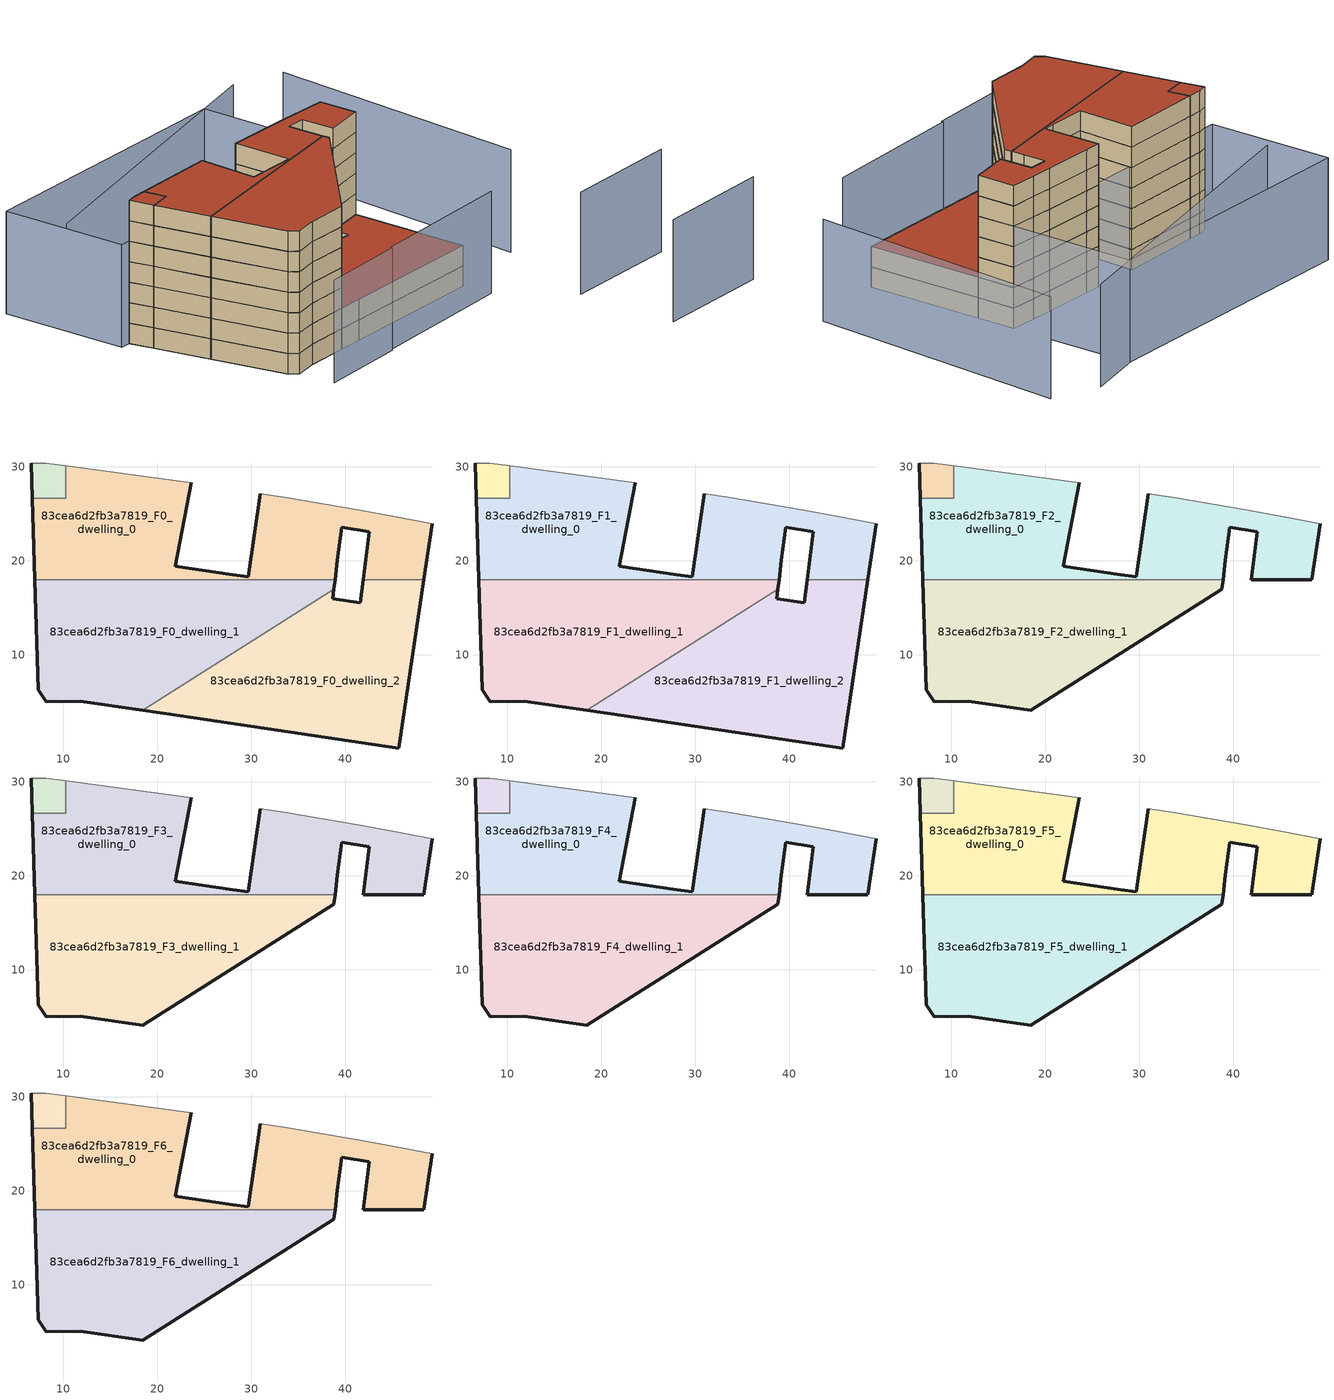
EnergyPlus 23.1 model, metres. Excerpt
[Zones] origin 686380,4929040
83cea6d2fb3a7819_F0_dwelling_0
 floor ground (EU_floor_Construction): 48.38,17.99 49.28,23.95 45.07,24.74 41.63,25.38 33.55,26.73 30.96,27.14 29.68,18.28 28.02,18.52 21.91,19.42 23.63,28.3 10.3,30.1 10.3,26.63 6.72,26.63 7,17.99 38.92,17.99 39.17,20.03 39.66,23.57 42.56,23.1 41.92,17.99 z0
 wall outside (EU_wall_Construction): 23.63,28.3 21.91,19.42 28.02,18.52 29.68,18.28 30.96,27.14 / 49.28,23.95 48.38,17.99 / 41.92,17.99 42.56,23.1 39.66,23.57 39.17,20.03 38.92,17.99 / 7,17.99 6.72,26.63 z0:3
 wall adiabatic (EU_wall_Construction): 30.96,27.14 33.55,26.73 41.63,25.38 45.07,24.74 49.28,23.95 / 10.3,30.1 23.63,28.3 z0:3
 wall to 83cea6d2fb3a7819_F0_dwelling_2 (EU_wall_Construction): 48.38,17.99 41.92,17.99 z0:3
 wall to 83cea6d2fb3a7819_F0_dwelling_1 (EU_wall_Construction): 38.92,17.99 7,17.99 z0:3
 wall to 83cea6d2fb3a7819_F0_circulation (EU_wall_Construction): 6.72,26.63 10.3,26.63 10.3,30.1 z0:3
83cea6d2fb3a7819_F0_dwelling_1
 floor ground (EU_floor_Construction): 38.8,16.96 38.92,17.99 7,17.99 7.38,6.29 8.22,5 11.84,5.05 18.45,4.08 z0
 wall outside (EU_wall_Construction): 38.92,17.99 38.8,16.96 / 18.45,4.08 11.84,5.05 8.22,5 7.38,6.29 7,17.99 z0:3
 wall to 83cea6d2fb3a7819_F0_dwelling_2 (EU_wall_Construction): 38.8,16.96 18.45,4.08 z0:3
83cea6d2fb3a7819_F0_dwelling_2
 floor ground (EU_floor_Construction): 45.7,0.07 48.38,17.99 41.92,17.99 41.62,15.54 38.68,15.95 38.8,16.96 18.45,4.08 22.44,3.49 z0
 wall outside (EU_wall_Construction): 38.8,16.96 38.68,15.95 41.62,15.54 41.92,17.99 / 48.38,17.99 45.7,0.07 22.44,3.49 18.45,4.08 z0:3
83cea6d2fb3a7819_F0_circulation
 floor ground (EU_floor_Construction): 10.3,26.63 10.3,30.1 8.13,30.39 6.6,30.34 6.72,26.63 z0
 wall outside (EU_wall_Construction): 6.72,26.63 6.6,30.34 z0:3
 wall adiabatic (EU_wall_Construction): 6.6,30.34 8.13,30.39 10.3,30.1 z0:3
83cea6d2fb3a7819_F1_dwelling_0
 floor to 83cea6d2fb3a7819_F0_dwelling_0 (EU_floor_Construction): 48.38,17.99 49.28,23.95 45.07,24.74 41.63,25.38 33.55,26.73 30.96,27.14 29.68,18.28 28.02,18.52 21.91,19.42 23.63,28.3 10.3,30.1 10.3,26.63 6.72,26.63 7,17.99 38.92,17.99 39.17,20.03 39.66,23.57 42.56,23.1 41.92,17.99 z3
 wall outside (EU_wall_Construction): 23.63,28.3 21.91,19.42 28.02,18.52 29.68,18.28 30.96,27.14 / 49.28,23.95 48.38,17.99 / 41.92,17.99 42.56,23.1 39.66,23.57 39.17,20.03 38.92,17.99 / 7,17.99 6.72,26.63 z3:6
 wall adiabatic (EU_wall_Construction): 30.96,27.14 33.55,26.73 41.63,25.38 45.07,24.74 49.28,23.95 / 10.3,30.1 23.63,28.3 z3:6
 wall to 83cea6d2fb3a7819_F1_dwelling_2 (EU_wall_Construction): 48.38,17.99 41.92,17.99 z3:6
 wall to 83cea6d2fb3a7819_F1_dwelling_1 (EU_wall_Construction): 38.92,17.99 7,17.99 z3:6
 wall to 83cea6d2fb3a7819_F1_circulation (EU_wall_Construction): 6.72,26.63 10.3,26.63 10.3,30.1 z3:6
83cea6d2fb3a7819_F1_dwelling_1
 floor to 83cea6d2fb3a7819_F0_dwelling_1 (EU_floor_Construction): 38.8,16.96 38.92,17.99 7,17.99 7.38,6.29 8.22,5 11.84,5.05 18.45,4.08 z3
 wall outside (EU_wall_Construction): 38.92,17.99 38.8,16.96 / 18.45,4.08 11.84,5.05 8.22,5 7.38,6.29 7,17.99 z3:6
 wall to 83cea6d2fb3a7819_F1_dwelling_2 (EU_wall_Construction): 38.8,16.96 18.45,4.08 z3:6
83cea6d2fb3a7819_F1_dwelling_2
 floor to 83cea6d2fb3a7819_F0_dwelling_2 (EU_floor_Construction): 45.7,0.07 48.38,17.99 41.92,17.99 41.62,15.54 38.68,15.95 38.8,16.96 18.45,4.08 22.44,3.49 z3
 wall outside (EU_wall_Construction): 38.8,16.96 38.68,15.95 41.62,15.54 41.92,17.99 / 48.38,17.99 45.7,0.07 22.44,3.49 18.45,4.08 z3:6
 roof outside (EU_roof_Construction): 48.38,17.99 45.7,0.07 22.44,3.49 18.45,4.08 38.8,16.96 38.68,15.95 41.62,15.54 41.92,17.99 z6
83cea6d2fb3a7819_F1_circulation
 floor to 83cea6d2fb3a7819_F0_circulation (EU_floor_Construction): 10.3,26.63 10.3,30.1 8.13,30.39 6.6,30.34 6.72,26.63 z3
 wall outside (EU_wall_Construction): 6.72,26.63 6.6,30.34 z3:6
 wall adiabatic (EU_wall_Construction): 6.6,30.34 8.13,30.39 10.3,30.1 z3:6
83cea6d2fb3a7819_F2_dwelling_0
 floor to 83cea6d2fb3a7819_F1_dwelling_0 (EU_floor_Construction): 48.38,17.99 49.28,23.95 45.07,24.74 41.63,25.38 33.55,26.73 30.96,27.14 29.68,18.28 28.02,18.52 21.91,19.42 23.63,28.3 10.3,30.1 10.3,26.63 6.72,26.63 7,17.99 38.92,17.99 39.17,20.03 39.66,23.57 42.56,23.1 41.92,17.99 z6
 wall outside (EU_wall_Construction): 23.63,28.3 21.91,19.42 28.02,18.52 29.68,18.28 30.96,27.14 / 49.28,23.95 48.38,17.99 41.92,17.99 42.56,23.1 39.66,23.57 39.17,20.03 38.92,17.99 / 7,17.99 6.72,26.63 z6:9
 wall adiabatic (EU_wall_Construction): 30.96,27.14 33.55,26.73 41.63,25.38 45.07,24.74 49.28,23.95 / 10.3,30.1 23.63,28.3 z6:9
 wall to 83cea6d2fb3a7819_F2_dwelling_1 (EU_wall_Construction): 38.92,17.99 7,17.99 z6:9
 wall to 83cea6d2fb3a7819_F2_circulation (EU_wall_Construction): 6.72,26.63 10.3,26.63 10.3,30.1 z6:9
83cea6d2fb3a7819_F2_dwelling_1
 floor to 83cea6d2fb3a7819_F1_dwelling_1 (EU_floor_Construction): 38.8,16.96 38.92,17.99 7,17.99 7.38,6.29 8.22,5 11.84,5.05 18.45,4.08 z6
 wall outside (EU_wall_Construction): 38.92,17.99 38.8,16.96 18.45,4.08 11.84,5.05 8.22,5 7.38,6.29 7,17.99 z6:9
83cea6d2fb3a7819_F2_circulation
 floor to 83cea6d2fb3a7819_F1_circulation (EU_floor_Construction): 10.3,26.63 10.3,30.1 8.13,30.39 6.6,30.34 6.72,26.63 z6
 wall outside (EU_wall_Construction): 6.72,26.63 6.6,30.34 z6:9
 wall adiabatic (EU_wall_Construction): 6.6,30.34 8.13,30.39 10.3,30.1 z6:9
83cea6d2fb3a7819_F3_dwelling_0
 floor to 83cea6d2fb3a7819_F2_dwelling_0 (EU_floor_Construction): 48.38,17.99 49.28,23.95 45.07,24.74 41.63,25.38 33.55,26.73 30.96,27.14 29.68,18.28 28.02,18.52 21.91,19.42 23.63,28.3 10.3,30.1 10.3,26.63 6.72,26.63 7,17.99 38.92,17.99 39.17,20.03 39.66,23.57 42.56,23.1 41.92,17.99 z9
 wall outside (EU_wall_Construction): 23.63,28.3 21.91,19.42 28.02,18.52 29.68,18.28 30.96,27.14 / 49.28,23.95 48.38,17.99 41.92,17.99 42.56,23.1 39.66,23.57 39.17,20.03 38.92,17.99 / 7,17.99 6.72,26.63 z9:12
 wall adiabatic (EU_wall_Construction): 30.96,27.14 33.55,26.73 41.63,25.38 45.07,24.74 49.28,23.95 / 10.3,30.1 23.63,28.3 z9:12
 wall to 83cea6d2fb3a7819_F3_dwelling_1 (EU_wall_Construction): 38.92,17.99 7,17.99 z9:12
 wall to 83cea6d2fb3a7819_F3_circulation (EU_wall_Construction): 6.72,26.63 10.3,26.63 10.3,30.1 z9:12
83cea6d2fb3a7819_F3_dwelling_1
 floor to 83cea6d2fb3a7819_F2_dwelling_1 (EU_floor_Construction): 38.8,16.96 38.92,17.99 7,17.99 7.38,6.29 8.22,5 11.84,5.05 18.45,4.08 z9
 wall outside (EU_wall_Construction): 38.92,17.99 38.8,16.96 18.45,4.08 11.84,5.05 8.22,5 7.38,6.29 7,17.99 z9:12
83cea6d2fb3a7819_F3_circulation
 floor to 83cea6d2fb3a7819_F2_circulation (EU_floor_Construction): 10.3,26.63 10.3,30.1 8.13,30.39 6.6,30.34 6.72,26.63 z9
 wall outside (EU_wall_Construction): 6.72,26.63 6.6,30.34 z9:12
 wall adiabatic (EU_wall_Construction): 6.6,30.34 8.13,30.39 10.3,30.1 z9:12
83cea6d2fb3a7819_F4_dwelling_0
 floor to 83cea6d2fb3a7819_F3_dwelling_0 (EU_floor_Construction): 48.38,17.99 49.28,23.95 45.07,24.74 41.63,25.38 33.55,26.73 30.96,27.14 29.68,18.28 28.02,18.52 21.91,19.42 23.63,28.3 10.3,30.1 10.3,26.63 6.72,26.63 7,17.99 38.92,17.99 39.17,20.03 39.66,23.57 42.56,23.1 41.92,17.99 z12
 wall outside (EU_wall_Construction): 23.63,28.3 21.91,19.42 28.02,18.52 29.68,18.28 30.96,27.14 / 49.28,23.95 48.38,17.99 41.92,17.99 42.56,23.1 39.66,23.57 39.17,20.03 38.92,17.99 / 7,17.99 6.72,26.63 z12:15
 wall adiabatic (EU_wall_Construction): 30.96,27.14 33.55,26.73 41.63,25.38 45.07,24.74 49.28,23.95 / 10.3,30.1 23.63,28.3 z12:15
 wall to 83cea6d2fb3a7819_F4_dwelling_1 (EU_wall_Construction): 38.92,17.99 7,17.99 z12:15
 wall to 83cea6d2fb3a7819_F4_circulation (EU_wall_Construction): 6.72,26.63 10.3,26.63 10.3,30.1 z12:15
83cea6d2fb3a7819_F4_dwelling_1
 floor to 83cea6d2fb3a7819_F3_dwelling_1 (EU_floor_Construction): 38.8,16.96 38.92,17.99 7,17.99 7.38,6.29 8.22,5 11.84,5.05 18.45,4.08 z12
 wall outside (EU_wall_Construction): 38.92,17.99 38.8,16.96 18.45,4.08 11.84,5.05 8.22,5 7.38,6.29 7,17.99 z12:15
83cea6d2fb3a7819_F4_circulation
 floor to 83cea6d2fb3a7819_F3_circulation (EU_floor_Construction): 10.3,26.63 10.3,30.1 8.13,30.39 6.6,30.34 6.72,26.63 z12
 wall outside (EU_wall_Construction): 6.72,26.63 6.6,30.34 z12:15
 wall adiabatic (EU_wall_Construction): 6.6,30.34 8.13,30.39 10.3,30.1 z12:15
83cea6d2fb3a7819_F5_dwelling_0
 floor to 83cea6d2fb3a7819_F4_dwelling_0 (EU_floor_Construction): 48.38,17.99 49.28,23.95 45.07,24.74 41.63,25.38 33.55,26.73 30.96,27.14 29.68,18.28 28.02,18.52 21.91,19.42 23.63,28.3 10.3,30.1 10.3,26.63 6.72,26.63 7,17.99 38.92,17.99 39.17,20.03 39.66,23.57 42.56,23.1 41.92,17.99 z15
 wall outside (EU_wall_Construction): 23.63,28.3 21.91,19.42 28.02,18.52 29.68,18.28 30.96,27.14 / 49.28,23.95 48.38,17.99 41.92,17.99 42.56,23.1 39.66,23.57 39.17,20.03 38.92,17.99 / 7,17.99 6.72,26.63 z15:18
 wall adiabatic (EU_wall_Construction): 30.96,27.14 33.55,26.73 41.63,25.38 45.07,24.74 49.28,23.95 / 10.3,30.1 23.63,28.3 z15:18
 wall to 83cea6d2fb3a7819_F5_dwelling_1 (EU_wall_Construction): 38.92,17.99 7,17.99 z15:18
 wall to 83cea6d2fb3a7819_F5_circulation (EU_wall_Construction): 6.72,26.63 10.3,26.63 10.3,30.1 z15:18
83cea6d2fb3a7819_F5_dwelling_1
 floor to 83cea6d2fb3a7819_F4_dwelling_1 (EU_floor_Construction): 38.8,16.96 38.92,17.99 7,17.99 7.38,6.29 8.22,5 11.84,5.05 18.45,4.08 z15
 wall outside (EU_wall_Construction): 38.92,17.99 38.8,16.96 18.45,4.08 11.84,5.05 8.22,5 7.38,6.29 7,17.99 z15:18
83cea6d2fb3a7819_F5_circulation
 floor to 83cea6d2fb3a7819_F4_circulation (EU_floor_Construction): 10.3,26.63 10.3,30.1 8.13,30.39 6.6,30.34 6.72,26.63 z15
 wall outside (EU_wall_Construction): 6.72,26.63 6.6,30.34 z15:18
 wall adiabatic (EU_wall_Construction): 6.6,30.34 8.13,30.39 10.3,30.1 z15:18
83cea6d2fb3a7819_F6_dwelling_0
 floor to 83cea6d2fb3a7819_F5_dwelling_0 (EU_floor_Construction): 48.38,17.99 49.28,23.95 45.07,24.74 41.63,25.38 33.55,26.73 30.96,27.14 29.68,18.28 28.02,18.52 21.91,19.42 23.63,28.3 10.3,30.1 10.3,26.63 6.72,26.63 7,17.99 38.92,17.99 39.17,20.03 39.66,23.57 42.56,23.1 41.92,17.99 z18
 wall outside (EU_wall_Construction): 23.63,28.3 21.91,19.42 28.02,18.52 29.68,18.28 30.96,27.14 / 49.28,23.95 48.38,17.99 41.92,17.99 42.56,23.1 39.66,23.57 39.17,20.03 38.92,17.99 / 7,17.99 6.72,26.63 z18:21
 wall adiabatic (EU_wall_Construction): 30.96,27.14 33.55,26.73 41.63,25.38 45.07,24.74 49.28,23.95 / 10.3,30.1 23.63,28.3 z18:21
 wall to 83cea6d2fb3a7819_F6_dwelling_1 (EU_wall_Construction): 38.92,17.99 7,17.99 z18:21
 wall to 83cea6d2fb3a7819_F6_circulation (EU_wall_Construction): 6.72,26.63 10.3,26.63 10.3,30.1 z18:21
 roof outside (EU_roof_Construction): 49.28,23.95 48.38,17.99 41.92,17.99 42.56,23.1 39.66,23.57 39.17,20.03 38.92,17.99 7,17.99 6.72,26.63 10.3,26.63 10.3,30.1 23.63,28.3 21.91,19.42 28.02,18.52 29.68,18.28 30.96,27.14 33.55,26.73 41.63,25.38 45.07,24.74 z21
83cea6d2fb3a7819_F6_dwelling_1
 floor to 83cea6d2fb3a7819_F5_dwelling_1 (EU_floor_Construction): 38.8,16.96 38.92,17.99 7,17.99 7.38,6.29 8.22,5 11.84,5.05 18.45,4.08 z18
 wall outside (EU_wall_Construction): 38.92,17.99 38.8,16.96 18.45,4.08 11.84,5.05 8.22,5 7.38,6.29 7,17.99 z18:21
 roof outside (EU_roof_Construction): 38.92,17.99 38.8,16.96 18.45,4.08 11.84,5.05 8.22,5 7.38,6.29 7,17.99 z21
83cea6d2fb3a7819_F6_circulation
 floor to 83cea6d2fb3a7819_F5_circulation (EU_floor_Construction): 10.3,26.63 10.3,30.1 8.13,30.39 6.6,30.34 6.72,26.63 z18
 wall outside (EU_wall_Construction): 6.72,26.63 6.6,30.34 z18:21
 wall adiabatic (EU_wall_Construction): 6.6,30.34 8.13,30.39 10.3,30.1 z18:21
 roof outside (EU_roof_Construction): 10.3,30.1 10.3,26.63 6.72,26.63 6.6,30.34 8.13,30.39 z21
shading: 50.74,-15.25 69.04,-17.76 / 21.48,-1.82 45.29,-4.47 / 7.74,-0.59 21.45,-2.12 / 59.26,0.06 68.5,40 / 61.49,43.88 8.07,40.71 / 52.19,43.33 49.28,23.95 / 49.28,23.95 5.03,30.59 / 5.03,30.59 7.94,49.97 / 7.94,49.97 52.19,43.33 z0:15
[Building]
EU S2 Campaign: North Axis=0; Terrain=City; Solar Distribution=FullExterior
[Site:Location]
Bologna: Latitude=44.5; Longitude=11.25; Time Zone=1; Elevation=37
[SizingPeriod:WeatherFileDays]
AnnualSizingPeriod: Begin Month=1; Begin Day of Month=1; End Month=12; End Day of Month=31; Day of Week for Start Day=Monday; Use Weather File Daylight Saving Period=No; Use Weather File Rain and Snow Indicators=No
[MATERIAL]
EU_InternalMass_Material: Roughness=MediumRough; Thickness=0.1; Conductivity=1; Density=1800; Specific Heat=900; Thermal Absorptance=0.9; Solar Absorptance=0.7; Visible Absorptance=0.7
[MATERIAL:NOMASS] Roughness=MediumRough; Thermal Absorptance=0.9; Solar Absorptance=0.7; Visible Absorptance=0.7
Name | Thermal Resistance
EU_wall_NoMass | 0.905828
EU_roof_NoMass | 0.37593
EU_floor_NoMass | 0.67114
[CONSTRUCTION]
EU_wall_Construction: EU_wall_NoMass
EU_roof_Construction: EU_roof_NoMass
EU_floor_Construction: EU_floor_NoMass
EU_InternalMass_Construction: EU_InternalMass_Material
[ZONE] Type=1; Multiplier=1; Ceiling Height=autocalculate; Floor Area=autocalculate; Part of Total Floor Area=Yes
Name | Volume
83cea6d2fb3a7819_F0_dwelling_0 | 907.51
83cea6d2fb3a7819_F1_dwelling_0; 83cea6d2fb3a7819_F2_dwelling_0; 83cea6d2fb3a7819_F3_dwelling_0; 83cea6d2fb3a7819_F4_dwelling_0; 83cea6d2fb3a7819_F5_dwelling_0; 83cea6d2fb3a7819_F6_dwelling_0 | 907.509
83cea6d2fb3a7819_F0_dwelling_1 | 901.1
83cea6d2fb3a7819_F1_dwelling_1; 83cea6d2fb3a7819_F2_dwelling_1; 83cea6d2fb3a7819_F3_dwelling_1; 83cea6d2fb3a7819_F4_dwelling_1; 83cea6d2fb3a7819_F5_dwelling_1; 83cea6d2fb3a7819_F6_dwelling_1 | 901.102
83cea6d2fb3a7819_F0_dwelling_2; 83cea6d2fb3a7819_F1_dwelling_2 | 896.744
83cea6d2fb3a7819_F0_circulation | 40.0005
83cea6d2fb3a7819_F1_circulation; 83cea6d2fb3a7819_F2_circulation; 83cea6d2fb3a7819_F3_circulation; 83cea6d2fb3a7819_F4_circulation; 83cea6d2fb3a7819_F5_circulation; 83cea6d2fb3a7819_F6_circulation | 39.9998
[INTERNALMASS] Construction=EU_InternalMass_Construction
Name | Zone or ZoneList | Surface Area
83cea6d2fb3a7819_F0_dwelling_0_EU_InternalMass | 83cea6d2fb3a7819_F0_dwelling_0 | 302.504
83cea6d2fb3a7819_F0_dwelling_1_EU_InternalMass | 83cea6d2fb3a7819_F0_dwelling_1 | 300.369
83cea6d2fb3a7819_F0_dwelling_2_EU_InternalMass | 83cea6d2fb3a7819_F0_dwelling_2 | 298.921
83cea6d2fb3a7819_F1_dwelling_0_EU_InternalMass | 83cea6d2fb3a7819_F1_dwelling_0 | 302.504
83cea6d2fb3a7819_F1_dwelling_1_EU_InternalMass | 83cea6d2fb3a7819_F1_dwelling_1 | 300.369
83cea6d2fb3a7819_F1_dwelling_2_EU_InternalMass | 83cea6d2fb3a7819_F1_dwelling_2 | 298.921
83cea6d2fb3a7819_F2_dwelling_0_EU_InternalMass | 83cea6d2fb3a7819_F2_dwelling_0 | 415.987
83cea6d2fb3a7819_F2_dwelling_1_EU_InternalMass | 83cea6d2fb3a7819_F2_dwelling_1 | 415.987
83cea6d2fb3a7819_F3_dwelling_0_EU_InternalMass | 83cea6d2fb3a7819_F3_dwelling_0 | 415.987
83cea6d2fb3a7819_F3_dwelling_1_EU_InternalMass | 83cea6d2fb3a7819_F3_dwelling_1 | 415.987
83cea6d2fb3a7819_F4_dwelling_0_EU_InternalMass | 83cea6d2fb3a7819_F4_dwelling_0 | 415.987
83cea6d2fb3a7819_F4_dwelling_1_EU_InternalMass | 83cea6d2fb3a7819_F4_dwelling_1 | 415.987
83cea6d2fb3a7819_F5_dwelling_0_EU_InternalMass | 83cea6d2fb3a7819_F5_dwelling_0 | 415.987
83cea6d2fb3a7819_F5_dwelling_1_EU_InternalMass | 83cea6d2fb3a7819_F5_dwelling_1 | 415.987
83cea6d2fb3a7819_F6_dwelling_0_EU_InternalMass | 83cea6d2fb3a7819_F6_dwelling_0 | 415.987
83cea6d2fb3a7819_F6_dwelling_1_EU_InternalMass | 83cea6d2fb3a7819_F6_dwelling_1 | 415.987
[OTHEREQUIPMENT] Fuel Type=Electricity; Design Level Calculation Method=Watts/Area; Power per Zone Floor Area=1; Fraction Latent=0; Fraction Radiant=0; Fraction Lost=0; Carbon Dioxide Generation Rate=0; EndUse Subcategory=EU_Step8_InternalGains
Name | Zone or ZoneList or Space or SpaceList | Schedule
EU_Step8_InternalGain_83cea6d2fb3a7819_F0_dwelling_0_f000 | 83cea6d2fb3a7819_F0_dwelling_0 | EU_Step8_GainSchedule_83cea6d2fb3a7819_F0_dwelling_0_f000
EU_Step8_InternalGain_83cea6d2fb3a7819_F0_dwelling_1_f000 | 83cea6d2fb3a7819_F0_dwelling_1 | EU_Step8_GainSchedule_83cea6d2fb3a7819_F0_dwelling_1_f000
EU_Step8_InternalGain_83cea6d2fb3a7819_F0_dwelling_2_f000 | 83cea6d2fb3a7819_F0_dwelling_2 | EU_Step8_GainSchedule_83cea6d2fb3a7819_F0_dwelling_2_f000
EU_Step8_InternalGain_83cea6d2fb3a7819_F1_dwelling_0_f000 | 83cea6d2fb3a7819_F1_dwelling_0 | EU_Step8_GainSchedule_83cea6d2fb3a7819_F1_dwelling_0_f000
EU_Step8_InternalGain_83cea6d2fb3a7819_F1_dwelling_1_f000 | 83cea6d2fb3a7819_F1_dwelling_1 | EU_Step8_GainSchedule_83cea6d2fb3a7819_F1_dwelling_1_f000
EU_Step8_InternalGain_83cea6d2fb3a7819_F1_dwelling_2_f000 | 83cea6d2fb3a7819_F1_dwelling_2 | EU_Step8_GainSchedule_83cea6d2fb3a7819_F1_dwelling_2_f000
EU_Step8_InternalGain_83cea6d2fb3a7819_F2_dwelling_0_f000 | 83cea6d2fb3a7819_F2_dwelling_0 | EU_Step8_GainSchedule_83cea6d2fb3a7819_F2_dwelling_0_f000
EU_Step8_InternalGain_83cea6d2fb3a7819_F2_dwelling_1_f000 | 83cea6d2fb3a7819_F2_dwelling_1 | EU_Step8_GainSchedule_83cea6d2fb3a7819_F2_dwelling_1_f000
EU_Step8_InternalGain_83cea6d2fb3a7819_F3_dwelling_0_f000 | 83cea6d2fb3a7819_F3_dwelling_0 | EU_Step8_GainSchedule_83cea6d2fb3a7819_F3_dwelling_0_f000
EU_Step8_InternalGain_83cea6d2fb3a7819_F3_dwelling_1_f000 | 83cea6d2fb3a7819_F3_dwelling_1 | EU_Step8_GainSchedule_83cea6d2fb3a7819_F3_dwelling_1_f000
EU_Step8_InternalGain_83cea6d2fb3a7819_F4_dwelling_0_f000 | 83cea6d2fb3a7819_F4_dwelling_0 | EU_Step8_GainSchedule_83cea6d2fb3a7819_F4_dwelling_0_f000
EU_Step8_InternalGain_83cea6d2fb3a7819_F4_dwelling_1_f000 | 83cea6d2fb3a7819_F4_dwelling_1 | EU_Step8_GainSchedule_83cea6d2fb3a7819_F4_dwelling_1_f000
EU_Step8_InternalGain_83cea6d2fb3a7819_F5_dwelling_0_f000 | 83cea6d2fb3a7819_F5_dwelling_0 | EU_Step8_GainSchedule_83cea6d2fb3a7819_F5_dwelling_0_f000
EU_Step8_InternalGain_83cea6d2fb3a7819_F5_dwelling_1_f000 | 83cea6d2fb3a7819_F5_dwelling_1 | EU_Step8_GainSchedule_83cea6d2fb3a7819_F5_dwelling_1_f000
EU_Step8_InternalGain_83cea6d2fb3a7819_F6_dwelling_0_f000 | 83cea6d2fb3a7819_F6_dwelling_0 | EU_Step8_GainSchedule_83cea6d2fb3a7819_F6_dwelling_0_f000
EU_Step8_InternalGain_83cea6d2fb3a7819_F6_dwelling_1_f000 | 83cea6d2fb3a7819_F6_dwelling_1 | EU_Step8_GainSchedule_83cea6d2fb3a7819_F6_dwelling_1_f000
[ZONEINFILTRATION:DESIGNFLOWRATE] Schedule=EU_AlwaysOn; Design Flow Rate Calculation Method=Flow/Area; Flow Rate per Floor Area=0.0005; Constant Term Coefficient=1; Temperature Term Coefficient=0; Velocity Term Coefficient=0; Velocity Squared Term Coefficient=0
Name | Zone or ZoneList or Space or SpaceList
EU_Circulation_Infiltration_83cea6d2fb3a7819_F0_circulation | 83cea6d2fb3a7819_F0_circulation
EU_Circulation_Infiltration_83cea6d2fb3a7819_F1_circulation | 83cea6d2fb3a7819_F1_circulation
EU_Circulation_Infiltration_83cea6d2fb3a7819_F2_circulation | 83cea6d2fb3a7819_F2_circulation
EU_Circulation_Infiltration_83cea6d2fb3a7819_F3_circulation | 83cea6d2fb3a7819_F3_circulation
EU_Circulation_Infiltration_83cea6d2fb3a7819_F4_circulation | 83cea6d2fb3a7819_F4_circulation
EU_Circulation_Infiltration_83cea6d2fb3a7819_F5_circulation | 83cea6d2fb3a7819_F5_circulation
EU_Circulation_Infiltration_83cea6d2fb3a7819_F6_circulation | 83cea6d2fb3a7819_F6_circulation
[ZONEVENTILATION:DESIGNFLOWRATE] Schedule=EU_AlwaysOn; Design Flow Rate Calculation Method=AirChanges/Hour; Air Changes per Hour=0.73129; Ventilation Type=Natural; Fan Pressure Rise=0; Fan Total Efficiency=1; Constant Term Coefficient=1; Temperature Term Coefficient=0; Velocity Term Coefficient=0; Velocity Squared Term Coefficient=0; Minimum Indoor Temperature=-100; Maximum Indoor Temperature=100; Delta Temperature=-100; Minimum Outdoor Temperature=-100; Maximum Outdoor Temperature=100; Maximum Wind Speed=40
Name | Zone or ZoneList or Space or SpaceList
EU_ConstantAir_83cea6d2fb3a7819_F0_dwelling_0 | 83cea6d2fb3a7819_F0_dwelling_0
EU_ConstantAir_83cea6d2fb3a7819_F0_dwelling_1 | 83cea6d2fb3a7819_F0_dwelling_1
EU_ConstantAir_83cea6d2fb3a7819_F0_dwelling_2 | 83cea6d2fb3a7819_F0_dwelling_2
EU_ConstantAir_83cea6d2fb3a7819_F1_dwelling_0 | 83cea6d2fb3a7819_F1_dwelling_0
EU_ConstantAir_83cea6d2fb3a7819_F1_dwelling_1 | 83cea6d2fb3a7819_F1_dwelling_1
EU_ConstantAir_83cea6d2fb3a7819_F1_dwelling_2 | 83cea6d2fb3a7819_F1_dwelling_2
EU_ConstantAir_83cea6d2fb3a7819_F2_dwelling_0 | 83cea6d2fb3a7819_F2_dwelling_0
EU_ConstantAir_83cea6d2fb3a7819_F2_dwelling_1 | 83cea6d2fb3a7819_F2_dwelling_1
EU_ConstantAir_83cea6d2fb3a7819_F3_dwelling_0 | 83cea6d2fb3a7819_F3_dwelling_0
EU_ConstantAir_83cea6d2fb3a7819_F3_dwelling_1 | 83cea6d2fb3a7819_F3_dwelling_1
EU_ConstantAir_83cea6d2fb3a7819_F4_dwelling_0 | 83cea6d2fb3a7819_F4_dwelling_0
EU_ConstantAir_83cea6d2fb3a7819_F4_dwelling_1 | 83cea6d2fb3a7819_F4_dwelling_1
EU_ConstantAir_83cea6d2fb3a7819_F5_dwelling_0 | 83cea6d2fb3a7819_F5_dwelling_0
EU_ConstantAir_83cea6d2fb3a7819_F5_dwelling_1 | 83cea6d2fb3a7819_F5_dwelling_1
EU_ConstantAir_83cea6d2fb3a7819_F6_dwelling_0 | 83cea6d2fb3a7819_F6_dwelling_0
EU_ConstantAir_83cea6d2fb3a7819_F6_dwelling_1 | 83cea6d2fb3a7819_F6_dwelling_1
[HVACTEMPLATE:THERMOSTAT] Constant Heating Setpoint=20; Constant Cooling Setpoint=50
EU_HeatOnly_83cea6d2fb3a7819_F0_dwelling_0; EU_HeatOnly_83cea6d2fb3a7819_F0_dwelling_1; EU_HeatOnly_83cea6d2fb3a7819_F0_dwelling_2; EU_HeatOnly_83cea6d2fb3a7819_F1_dwelling_0; EU_HeatOnly_83cea6d2fb3a7819_F1_dwelling_1; EU_HeatOnly_83cea6d2fb3a7819_F1_dwelling_2; EU_HeatOnly_83cea6d2fb3a7819_F2_dwelling_0; EU_HeatOnly_83cea6d2fb3a7819_F2_dwelling_1; EU_HeatOnly_83cea6d2fb3a7819_F3_dwelling_0; EU_HeatOnly_83cea6d2fb3a7819_F3_dwelling_1; EU_HeatOnly_83cea6d2fb3a7819_F4_dwelling_0; EU_HeatOnly_83cea6d2fb3a7819_F4_dwelling_1; EU_HeatOnly_83cea6d2fb3a7819_F5_dwelling_0; EU_HeatOnly_83cea6d2fb3a7819_F5_dwelling_1; EU_HeatOnly_83cea6d2fb3a7819_F6_dwelling_0; EU_HeatOnly_83cea6d2fb3a7819_F6_dwelling_1
[HVACTEMPLATE:ZONE:IDEALLOADSAIRSYSTEM] System Availability Schedule=EU_AlwaysOn; Maximum Heating Supply Air Temperature=50; Minimum Cooling Supply Air Temperature=13; Maximum Heating Supply Air Humidity Ratio=0.0156; Minimum Cooling Supply Air Humidity Ratio=0.0077; Heating Limit=NoLimit; Cooling Limit=NoLimit; Heating Availability Schedule=EU_AlwaysOn; Cooling Availability Schedule=EU_CoolingOff; Dehumidification Control Type=ConstantSensibleHeatRatio; Cooling Sensible Heat Ratio=0.7; Dehumidification Setpoint=60; Humidification Control Type=None; Humidification Setpoint=30; Outdoor Air Method=None; Outdoor Air Flow Rate per Person=0.00944; Outdoor Air Flow Rate per Zone Floor Area=0; Outdoor Air Flow Rate per Zone=0; Demand Controlled Ventilation Type=None; Outdoor Air Economizer Type=NoEconomizer; Heat Recovery Type=None; Sensible Heat Recovery Effectiveness=0.7; Latent Heat Recovery Effectiveness=0.65
Name | Template Thermostat
83cea6d2fb3a7819_F0_dwelling_0 | EU_HeatOnly_83cea6d2fb3a7819_F0_dwelling_0
83cea6d2fb3a7819_F0_dwelling_1 | EU_HeatOnly_83cea6d2fb3a7819_F0_dwelling_1
83cea6d2fb3a7819_F0_dwelling_2 | EU_HeatOnly_83cea6d2fb3a7819_F0_dwelling_2
83cea6d2fb3a7819_F1_dwelling_0 | EU_HeatOnly_83cea6d2fb3a7819_F1_dwelling_0
83cea6d2fb3a7819_F1_dwelling_1 | EU_HeatOnly_83cea6d2fb3a7819_F1_dwelling_1
83cea6d2fb3a7819_F1_dwelling_2 | EU_HeatOnly_83cea6d2fb3a7819_F1_dwelling_2
83cea6d2fb3a7819_F2_dwelling_0 | EU_HeatOnly_83cea6d2fb3a7819_F2_dwelling_0
83cea6d2fb3a7819_F2_dwelling_1 | EU_HeatOnly_83cea6d2fb3a7819_F2_dwelling_1
83cea6d2fb3a7819_F3_dwelling_0 | EU_HeatOnly_83cea6d2fb3a7819_F3_dwelling_0
83cea6d2fb3a7819_F3_dwelling_1 | EU_HeatOnly_83cea6d2fb3a7819_F3_dwelling_1
83cea6d2fb3a7819_F4_dwelling_0 | EU_HeatOnly_83cea6d2fb3a7819_F4_dwelling_0
83cea6d2fb3a7819_F4_dwelling_1 | EU_HeatOnly_83cea6d2fb3a7819_F4_dwelling_1
83cea6d2fb3a7819_F5_dwelling_0 | EU_HeatOnly_83cea6d2fb3a7819_F5_dwelling_0
83cea6d2fb3a7819_F5_dwelling_1 | EU_HeatOnly_83cea6d2fb3a7819_F5_dwelling_1
83cea6d2fb3a7819_F6_dwelling_0 | EU_HeatOnly_83cea6d2fb3a7819_F6_dwelling_0
83cea6d2fb3a7819_F6_dwelling_1 | EU_HeatOnly_83cea6d2fb3a7819_F6_dwelling_1
[SIZING:ZONE] Zone Cooling Design Supply Air Temperature Input Method=SupplyAirTemperature; Zone Cooling Design Supply Air Temperature=13; Zone Heating Design Supply Air Temperature Input Method=SupplyAirTemperature; Zone Heating Design Supply Air Temperature=50; Zone Cooling Design Supply Air Humidity Ratio=0.008; Zone Heating Design Supply Air Humidity Ratio=0.008; Cooling Design Air Flow Method=DesignDay; Cooling Design Air Flow Rate=0; Cooling Minimum Air Flow per Zone Floor Area=0.000762; Cooling Minimum Air Flow=0; Cooling Minimum Air Flow Fraction=0.2; Heating Design Air Flow Method=DesignDay; Heating Design Air Flow Rate=0; Heating Maximum Air Flow per Zone Floor Area=0.002032; Heating Maximum Air Flow=0.141576; Heating Maximum Air Flow Fraction=0.3; Account for Dedicated Outdoor Air System=No; Dedicated Outdoor Air System Control Strategy=NeutralSupplyAir; Dedicated Outdoor Air Low Setpoint Temperature for Design=autosize; Dedicated Outdoor Air High Setpoint Temperature for Design=autosize; Zone Load Sizing Method=Sensible Load Only No Latent Load; Zone Latent Cooling Design Supply Air Humidity Ratio Input Method=HumidityRatioDifference; Zone Cooling Design Supply Air Humidity Ratio Difference=0.005; Zone Latent Heating Design Supply Air Humidity Ratio Input Method=HumidityRatioDifference; Zone Humidification Design Supply Air Humidity Ratio Difference=0.005
83cea6d2fb3a7819_F0_dwelling_0; 83cea6d2fb3a7819_F0_dwelling_1; 83cea6d2fb3a7819_F0_dwelling_2; 83cea6d2fb3a7819_F1_dwelling_0; 83cea6d2fb3a7819_F1_dwelling_1; 83cea6d2fb3a7819_F1_dwelling_2; 83cea6d2fb3a7819_F2_dwelling_0; 83cea6d2fb3a7819_F2_dwelling_1; 83cea6d2fb3a7819_F3_dwelling_0; 83cea6d2fb3a7819_F3_dwelling_1; 83cea6d2fb3a7819_F4_dwelling_0; 83cea6d2fb3a7819_F4_dwelling_1; 83cea6d2fb3a7819_F5_dwelling_0; 83cea6d2fb3a7819_F5_dwelling_1; 83cea6d2fb3a7819_F6_dwelling_0; 83cea6d2fb3a7819_F6_dwelling_1
[SCHEDULE:CONSTANT]
Name | Hourly Value
EU_AlwaysOn | 1
EU_CoolingOff | 0
[SCHEDULE:FILE] Column Number=1; Rows to Skip at Top=0; Number of Hours of Data=8760; Column Separator=Comma; Interpolate to Timestep=No; Minutes per Item=60; Adjust Schedule for Daylight Savings=Yes
Name | File
EU_Step8_GainSchedule_83cea6d2fb3a7819_F0_dwelling_0_f000 | ../../schedules/83cea6d2fb3a7819/83cea6d2fb3a7819_F0_dwelling_0_f000_gain.csv
EU_Step8_GainSchedule_83cea6d2fb3a7819_F0_dwelling_1_f000 | ../../schedules/83cea6d2fb3a7819/83cea6d2fb3a7819_F0_dwelling_1_f000_gain.csv
EU_Step8_GainSchedule_83cea6d2fb3a7819_F0_dwelling_2_f000 | ../../schedules/83cea6d2fb3a7819/83cea6d2fb3a7819_F0_dwelling_2_f000_gain.csv
EU_Step8_GainSchedule_83cea6d2fb3a7819_F1_dwelling_0_f000 | ../../schedules/83cea6d2fb3a7819/83cea6d2fb3a7819_F1_dwelling_0_f000_gain.csv
EU_Step8_GainSchedule_83cea6d2fb3a7819_F1_dwelling_1_f000 | ../../schedules/83cea6d2fb3a7819/83cea6d2fb3a7819_F1_dwelling_1_f000_gain.csv
EU_Step8_GainSchedule_83cea6d2fb3a7819_F1_dwelling_2_f000 | ../../schedules/83cea6d2fb3a7819/83cea6d2fb3a7819_F1_dwelling_2_f000_gain.csv
EU_Step8_GainSchedule_83cea6d2fb3a7819_F2_dwelling_0_f000 | ../../schedules/83cea6d2fb3a7819/83cea6d2fb3a7819_F2_dwelling_0_f000_gain.csv
EU_Step8_GainSchedule_83cea6d2fb3a7819_F2_dwelling_1_f000 | ../../schedules/83cea6d2fb3a7819/83cea6d2fb3a7819_F2_dwelling_1_f000_gain.csv
EU_Step8_GainSchedule_83cea6d2fb3a7819_F3_dwelling_0_f000 | ../../schedules/83cea6d2fb3a7819/83cea6d2fb3a7819_F3_dwelling_0_f000_gain.csv
EU_Step8_GainSchedule_83cea6d2fb3a7819_F3_dwelling_1_f000 | ../../schedules/83cea6d2fb3a7819/83cea6d2fb3a7819_F3_dwelling_1_f000_gain.csv
EU_Step8_GainSchedule_83cea6d2fb3a7819_F4_dwelling_0_f000 | ../../schedules/83cea6d2fb3a7819/83cea6d2fb3a7819_F4_dwelling_0_f000_gain.csv
EU_Step8_GainSchedule_83cea6d2fb3a7819_F4_dwelling_1_f000 | ../../schedules/83cea6d2fb3a7819/83cea6d2fb3a7819_F4_dwelling_1_f000_gain.csv
EU_Step8_GainSchedule_83cea6d2fb3a7819_F5_dwelling_0_f000 | ../../schedules/83cea6d2fb3a7819/83cea6d2fb3a7819_F5_dwelling_0_f000_gain.csv
EU_Step8_GainSchedule_83cea6d2fb3a7819_F5_dwelling_1_f000 | ../../schedules/83cea6d2fb3a7819/83cea6d2fb3a7819_F5_dwelling_1_f000_gain.csv
EU_Step8_GainSchedule_83cea6d2fb3a7819_F6_dwelling_0_f000 | ../../schedules/83cea6d2fb3a7819/83cea6d2fb3a7819_F6_dwelling_0_f000_gain.csv
EU_Step8_GainSchedule_83cea6d2fb3a7819_F6_dwelling_1_f000 | ../../schedules/83cea6d2fb3a7819/83cea6d2fb3a7819_F6_dwelling_1_f000_gain.csv
